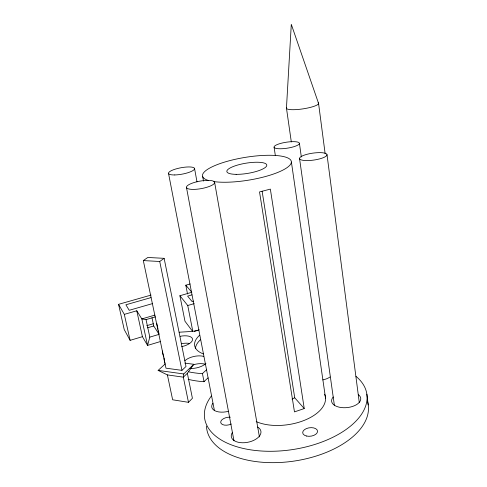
<?xml version="1.0" encoding="UTF-8"?>
<svg xmlns="http://www.w3.org/2000/svg" width="487" height="487" viewBox="0 0 487 487"><rect width="100%" height="100%" fill="white"/><g stroke="black" fill="none" stroke-linecap="round" stroke-linejoin="round"><path stroke-width="0.73" d="M184.865 363.119L193.808 364.288L183.751 373.967L183.331 377.163L188.469 402.323L172.648 399.79L167.4 374.905L158.129 370.4L165.203 363.947M151.055 295.085L118.554 304.332L124.313 314.371L136.774 310.773L141.833 318.924L146.039 319.6L149.807 337.126L147.567 345.411L160.521 341.515M167.4 374.905L183.331 377.163L187.355 373.273L193.808 364.288M188.177 379.318A68.344 31.442 -10.5 0 0 203.243 381.662L204.029 381.698L205.404 380.286A77.354 40.287 -9.2 0 1 208.113 377.906M188.469 402.323L192.408 398.281L187.355 373.273M188.755 371.849A68.564 30.924 -10.5 0 0 201.667 373.608L202.452 373.632L203.834 372.238A77.634 39.648 -9.3 0 1 206.561 369.889M181.943 370.357L185.991 366.51L164.131 258.329L147.798 257.471L143.312 260.582L165.982 368.178L181.943 370.357L159.73 261.489L164.131 258.329M262.116 191.172L294.72 397.769L293.661 398.323A18.457 9.618 -8.6 0 1 292.005 399.06M304.247 408.563L294.471 411.886L259.528 191.927L270.358 189.114L304.247 408.563L294.72 397.769M194.337 331.337L198.684 330.028M149.807 337.126L159.115 334.35L153.728 325.986L151.993 317.798M118.554 304.332L124.234 329.589L130.114 340.34L142.417 336.681L147.567 345.411L141.833 318.924L154.957 315.095M146.77 325.663L153.302 323.739M147.433 327.842L153.728 325.986M193.503 301.106L192.067 301.52L187.617 296.114L191.963 294.86M190.131 283.97L185.803 285.199L191.823 292.297L179.904 295.725L187.745 305.538L194.234 303.644M146.039 319.6L155.432 316.854M152.541 303.59L129.201 310.298L125.902 304.771L151 297.606M179.222 332.213L192.377 331.41L197.899 330.46A44.481 20.022 -10.5 0 1 199.134 329.693M143.312 260.582L159.73 261.489M158.129 370.4L183.751 373.967M192.45 331.184L184.975 321.225L179.904 295.725M124.313 314.371L130.114 340.34M136.774 310.773L142.417 336.681M156.814 323.417L158.038 329.249M158.348 330.703L158.963 333.619M187.745 305.538L192.749 331.044M185.803 285.199L187.519 293.99M202.452 373.632L204.029 381.698M168.52 173.384L214.377 410.322M186.484 187.519L233.973 440.772M194.532 168.417L196.998 181.87M202.702 176.617L203.511 181.097M214.651 182.509A14.312 3.799 -10.2 0 1 193.522 189.4A14.312 3.799 -10.2 0 1 193.473 182.728A14.312 3.799 -10.2 0 1 214.651 182.509L259.431 436.918M274.096 147.251L275.338 155.511M291.409 162.074L325.529 398.135M291.311 141.912L286.453 108.071L291.299 24.35L318.559 103.384L325.158 153.807M299.535 158.427L334.435 405.726M299.432 143.397A12.826 3.019 -8.7 0 1 280.372 148.766A12.826 3.019 -8.7 0 1 280.433 143.47A12.826 3.019 -8.7 0 1 299.432 143.397L301.331 156.924M327.008 154.665A13.873 3.5 -8.1 0 1 306.761 160.582A13.873 3.5 -8.1 0 1 306.055 154.562A13.873 3.5 -8.1 0 1 327.008 154.665L359.296 402.639M366.869 394.184L368.233 404.934M318.139 102.794A16.229 3.117 -8.6 0 1 303.371 108.808A16.229 3.117 -8.6 0 1 286.569 107.724M367.527 401.635A81.639 44.792 -8.4 0 1 294.544 461.012A81.639 44.792 -8.4 0 1 206.458 426.113M355.985 376.36A82.017 43.964 -8.5 0 1 290.258 449.915A82.017 43.964 -8.5 0 1 211.358 396.041M208.308 180.433A45.011 11.511 -9.3 0 1 244.09 157.563A45.011 11.511 -9.3 0 1 288.121 166.834A45.011 11.511 -9.3 0 1 213.896 181.614M324.64 394.227A40.865 21.83 -8.5 0 1 304.296 420.36A40.865 21.83 -8.5 0 1 256.192 421.602M358.292 394.598A14.647 7.853 -5.4 0 1 356.186 404.855A14.647 7.853 -5.4 0 1 337.333 406.663A14.647 7.853 -5.4 0 1 333.254 396.996M257.66 427.081A15.054 8.48 -10.8 0 1 257.258 438.227A15.054 8.48 -10.8 0 1 238.216 442.263A15.054 8.48 -10.8 0 1 232.384 432.438M330.022 376.999A13.636 6.873 -6.8 0 1 322.778 379.915M228.659 411.259A14.044 7.36 -11.4 0 1 214.864 410.736A14.044 7.36 -11.4 0 1 212.898 403.23M231.295 424.013A7.08 3.853 -11.6 0 1 220.714 422.466A7.08 3.853 -11.6 0 1 230.381 417.207M180.19 336.304A11.822 5.205 -12.3 0 1 192.529 339.098A11.822 5.205 -12.3 0 1 181.724 346.616M181.675 343.694A11.785 5.29 -12.3 0 1 189.516 343.445M164.929 363.132A68.344 31.442 -10.5 0 1 164.168 357.902M163.809 356.728A68.564 30.924 -10.5 0 1 162.561 350.999M203.341 353.927A35.91 16.156 -10.5 0 1 199.567 335.275M193.351 364.787A12.485 5.96 -12.1 0 1 205.167 364.191M195.445 348.595A35.843 16.321 -10.5 0 1 200.431 339.743M205.928 363.436A12.528 5.862 -12.1 0 1 189.997 368.422M184.865 360.739A12.528 5.862 -12.1 0 1 203.657 356.399M174.778 174.949A13.246 3.251 -10.5 0 0 194.575 168.752A13.246 3.251 -10.5 0 0 175.277 169.141A13.246 3.251 -10.5 0 0 174.778 174.949M306.536 436.035A7.469 4.267 -7.2 0 0 317.554 431.269A7.469 4.267 -7.2 0 0 306.293 428.621A7.469 4.267 -7.2 0 0 306.536 436.035M236.122 174.346A20.229 5.168 -9.3 0 0 266.779 165.434A20.229 5.168 -9.3 0 0 237.54 165.075A20.229 5.168 -9.3 0 0 236.122 174.346"/></g></svg>
